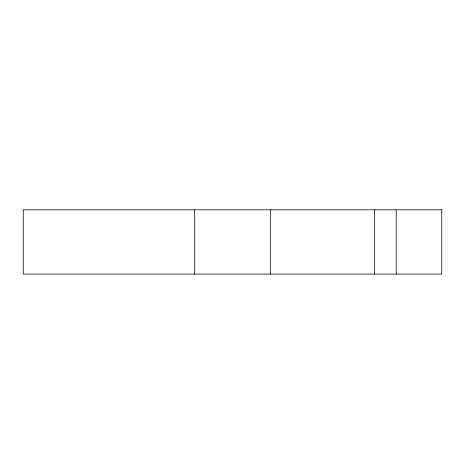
<?xml version="1.0" encoding="UTF-8"?>
<svg xmlns="http://www.w3.org/2000/svg" width="465" height="465" viewBox="0 0 465 465"><rect width="100%" height="100%" fill="white"/><g stroke="black" fill="none" stroke-linecap="round" stroke-linejoin="round"><path stroke-width="0.7" d="M396.192 209.814L396.192 274.094M374.592 209.814L374.592 274.094M270.31 209.814L270.31 274.094M194.69 209.814L194.69 274.094M441.75 209.814L23.25 209.814L23.25 274.094L441.75 274.094L441.75 209.814"/></g></svg>
